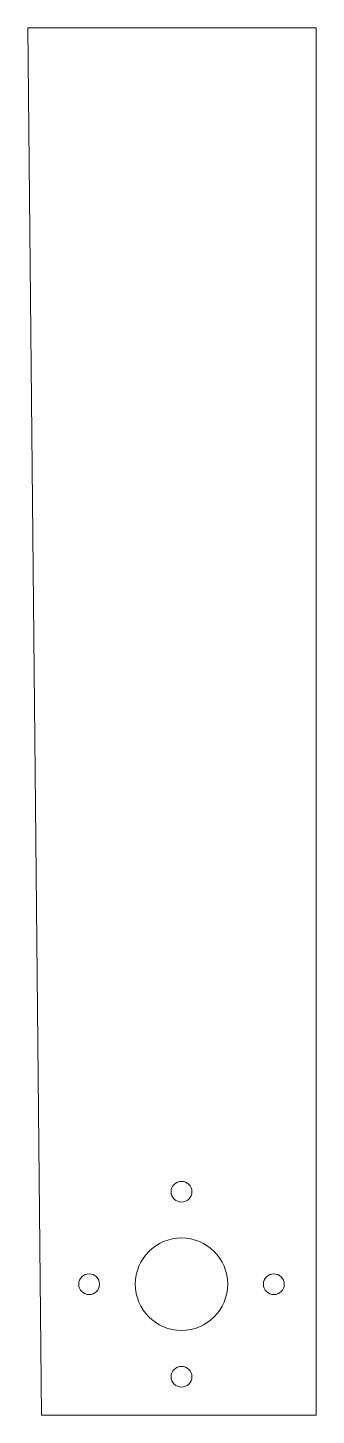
# Model space of a CAD drawing. Header units: millimetres. Extents: x -50 to -25, y -98 to 22.
import ezdxf

# ---------------------------------------------------------------- set-up
doc = ezdxf.new("R2010")
doc.units = ezdxf.units.MM

msp = doc.modelspace()

# ---------------------------------------------------------------- linework, layer by layer
at = {"color": 7, "linetype": 'Continuous', "lineweight": 15}
for p, q in [((-48.8, -97.61), (-49.98, 22.39)), ((-49.98, 22.39), (-24.98, 22.39)), ((-24.98, 22.39), (-24.98, -97.61)), ((-24.98, -97.61), (-48.8, -97.61))]:
    msp.add_line(p, q, dxfattribs=at)
for centre, radius in [((-36.66, -78.28), 0.9), ((-36.66, -86.28), 4), ((-44.66, -86.28), 0.9), ((-28.66, -86.28), 0.9), ((-36.66, -94.28), 0.9)]:
    msp.add_circle(centre, radius, dxfattribs=at)

doc.saveas('drawing.dxf')
